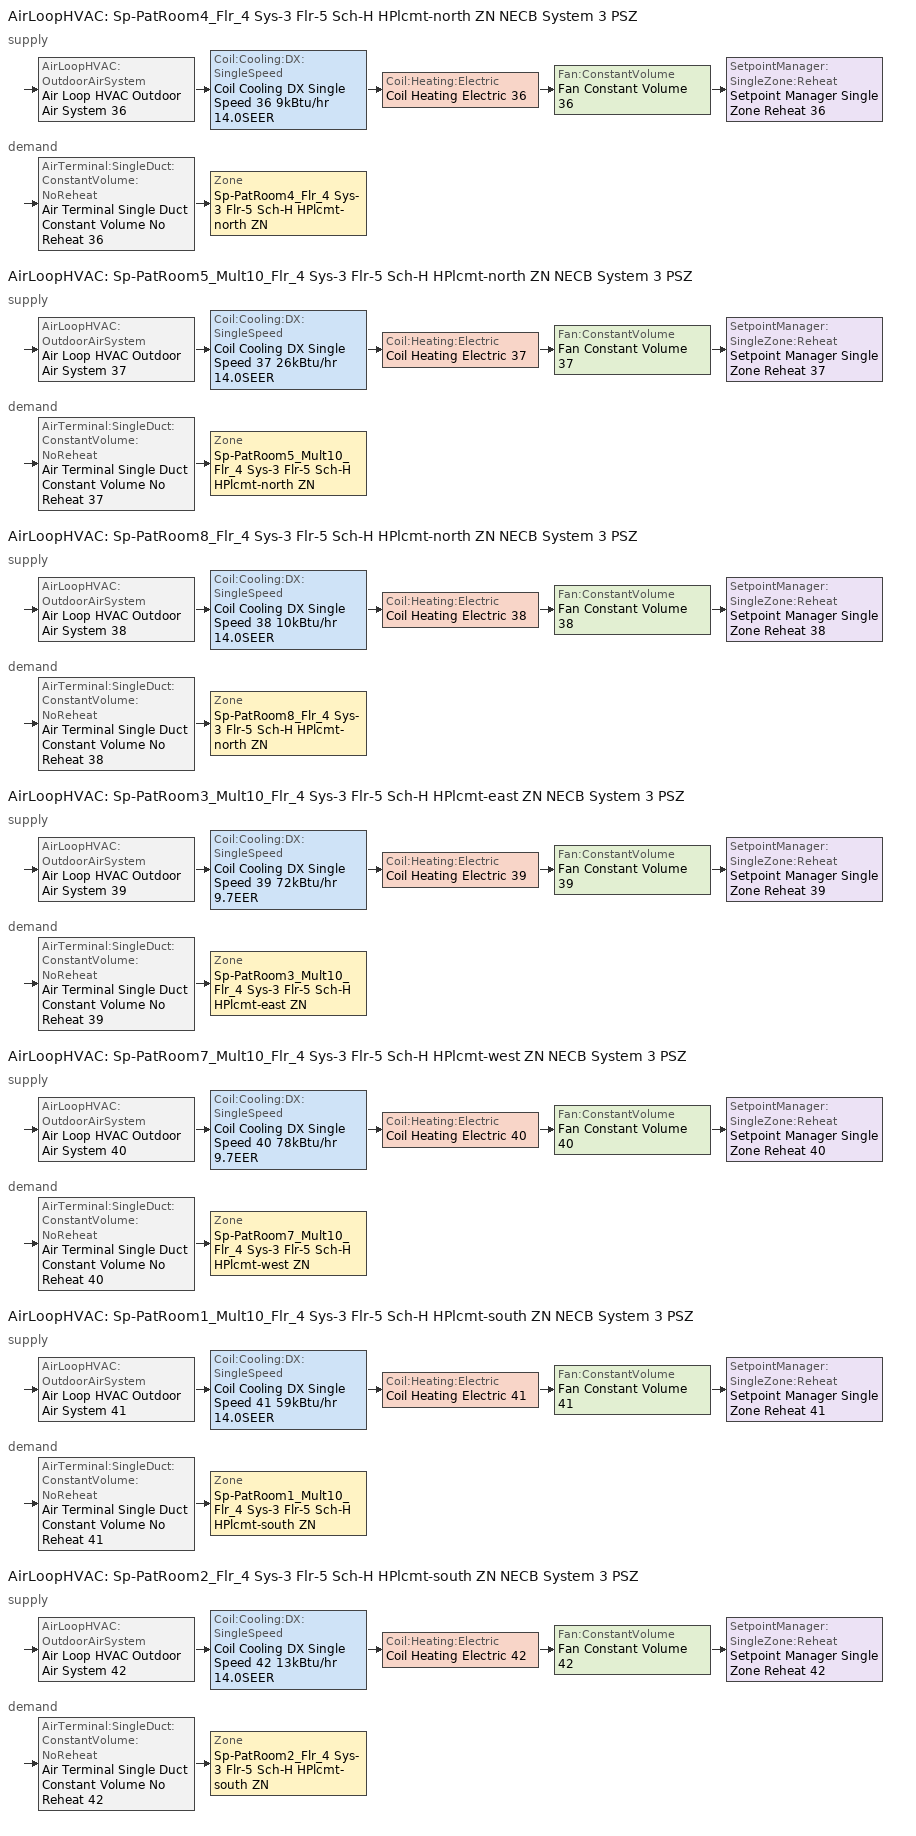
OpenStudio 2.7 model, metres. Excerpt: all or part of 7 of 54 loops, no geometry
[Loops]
AirLoopHVAC 'Sp-PatRoom4_Flr_4 Sys-3 Flr-5 Sch-H HPlcmt-north ZN NECB System 3 PSZ'
 supply: AirLoopHVAC:OutdoorAirSystem 'Air Loop HVAC Outdoor Air System 36' > Coil:Cooling:DX:SingleSpeed 'Coil Cooling DX Single Speed 36 9kBtu/hr 14.0SEER' > Coil:Heating:Electric 'Coil Heating Electric 36' > Fan:ConstantVolume 'Fan Constant Volume 36' > SetpointManager:SingleZone:Reheat 'Setpoint Manager Single Zone Reheat 36'
 demand: AirTerminal:SingleDuct:ConstantVolume:NoReheat 'Air Terminal Single Duct Constant Volume No Reheat 36' > Zone 'Sp-PatRoom4_Flr_4 Sys-3 Flr-5 Sch-H HPlcmt-north ZN'
AirLoopHVAC 'Sp-PatRoom5_Mult10_Flr_4 Sys-3 Flr-5 Sch-H HPlcmt-north ZN NECB System 3 PSZ'
 supply: AirLoopHVAC:OutdoorAirSystem 'Air Loop HVAC Outdoor Air System 37' > Coil:Cooling:DX:SingleSpeed 'Coil Cooling DX Single Speed 37 26kBtu/hr 14.0SEER' > Coil:Heating:Electric 'Coil Heating Electric 37' > Fan:ConstantVolume 'Fan Constant Volume 37' > SetpointManager:SingleZone:Reheat 'Setpoint Manager Single Zone Reheat 37'
 demand: AirTerminal:SingleDuct:ConstantVolume:NoReheat 'Air Terminal Single Duct Constant Volume No Reheat 37' > Zone 'Sp-PatRoom5_Mult10_Flr_4 Sys-3 Flr-5 Sch-H HPlcmt-north ZN'
AirLoopHVAC 'Sp-PatRoom8_Flr_4 Sys-3 Flr-5 Sch-H HPlcmt-north ZN NECB System 3 PSZ'
 supply: AirLoopHVAC:OutdoorAirSystem 'Air Loop HVAC Outdoor Air System 38' > Coil:Cooling:DX:SingleSpeed 'Coil Cooling DX Single Speed 38 10kBtu/hr 14.0SEER' > Coil:Heating:Electric 'Coil Heating Electric 38' > Fan:ConstantVolume 'Fan Constant Volume 38' > SetpointManager:SingleZone:Reheat 'Setpoint Manager Single Zone Reheat 38'
 demand: AirTerminal:SingleDuct:ConstantVolume:NoReheat 'Air Terminal Single Duct Constant Volume No Reheat 38' > Zone 'Sp-PatRoom8_Flr_4 Sys-3 Flr-5 Sch-H HPlcmt-north ZN'
AirLoopHVAC 'Sp-PatRoom3_Mult10_Flr_4 Sys-3 Flr-5 Sch-H HPlcmt-east ZN NECB System 3 PSZ'
 supply: AirLoopHVAC:OutdoorAirSystem 'Air Loop HVAC Outdoor Air System 39' > Coil:Cooling:DX:SingleSpeed 'Coil Cooling DX Single Speed 39 72kBtu/hr 9.7EER' > Coil:Heating:Electric 'Coil Heating Electric 39' > Fan:ConstantVolume 'Fan Constant Volume 39' > SetpointManager:SingleZone:Reheat 'Setpoint Manager Single Zone Reheat 39'
 demand: AirTerminal:SingleDuct:ConstantVolume:NoReheat 'Air Terminal Single Duct Constant Volume No Reheat 39' > Zone 'Sp-PatRoom3_Mult10_Flr_4 Sys-3 Flr-5 Sch-H HPlcmt-east ZN'
AirLoopHVAC 'Sp-PatRoom7_Mult10_Flr_4 Sys-3 Flr-5 Sch-H HPlcmt-west ZN NECB System 3 PSZ'
 supply: AirLoopHVAC:OutdoorAirSystem 'Air Loop HVAC Outdoor Air System 40' > Coil:Cooling:DX:SingleSpeed 'Coil Cooling DX Single Speed 40 78kBtu/hr 9.7EER' > Coil:Heating:Electric 'Coil Heating Electric 40' > Fan:ConstantVolume 'Fan Constant Volume 40' > SetpointManager:SingleZone:Reheat 'Setpoint Manager Single Zone Reheat 40'
 demand: AirTerminal:SingleDuct:ConstantVolume:NoReheat 'Air Terminal Single Duct Constant Volume No Reheat 40' > Zone 'Sp-PatRoom7_Mult10_Flr_4 Sys-3 Flr-5 Sch-H HPlcmt-west ZN'
AirLoopHVAC 'Sp-PatRoom1_Mult10_Flr_4 Sys-3 Flr-5 Sch-H HPlcmt-south ZN NECB System 3 PSZ'
 supply: AirLoopHVAC:OutdoorAirSystem 'Air Loop HVAC Outdoor Air System 41' > Coil:Cooling:DX:SingleSpeed 'Coil Cooling DX Single Speed 41 59kBtu/hr 14.0SEER' > Coil:Heating:Electric 'Coil Heating Electric 41' > Fan:ConstantVolume 'Fan Constant Volume 41' > SetpointManager:SingleZone:Reheat 'Setpoint Manager Single Zone Reheat 41'
 demand: AirTerminal:SingleDuct:ConstantVolume:NoReheat 'Air Terminal Single Duct Constant Volume No Reheat 41' > Zone 'Sp-PatRoom1_Mult10_Flr_4 Sys-3 Flr-5 Sch-H HPlcmt-south ZN'
AirLoopHVAC 'Sp-PatRoom2_Flr_4 Sys-3 Flr-5 Sch-H HPlcmt-south ZN NECB System 3 PSZ'
 supply: AirLoopHVAC:OutdoorAirSystem 'Air Loop HVAC Outdoor Air System 42' > Coil:Cooling:DX:SingleSpeed 'Coil Cooling DX Single Speed 42 13kBtu/hr 14.0SEER' > Coil:Heating:Electric 'Coil Heating Electric 42' > Fan:ConstantVolume 'Fan Constant Volume 42' > SetpointManager:SingleZone:Reheat 'Setpoint Manager Single Zone Reheat 42'
 demand: AirTerminal:SingleDuct:ConstantVolume:NoReheat 'Air Terminal Single Duct Constant Volume No Reheat 42' > Zone 'Sp-PatRoom2_Flr_4 Sys-3 Flr-5 Sch-H HPlcmt-south ZN'
[Sizing:Zone] Zone Cooling Design Supply Air Temperature Input Method=SupplyAirTemperature; Zone Cooling Design Supply Air Temperature {C}=13; Zone Cooling Design Supply Air Temperature Difference {deltaC}=11.11; Zone Heating Design Supply Air Temperature Input Method=SupplyAirTemperature; Zone Heating Design Supply Air Temperature {C}=43; Zone Heating Design Supply Air Temperature Difference {deltaC}=11.11; Zone Cooling Design Supply Air Humidity Ratio {kg-H2O/kg-air}=0.0085; Zone Heating Design Supply Air Humidity Ratio {kg-H2O/kg-air}=0.008; Zone Heating Sizing Factor=1.3; Zone Cooling Sizing Factor=1.1; Cooling Design Air Flow Method=DesignDay; Heating Design Air Flow Method=DesignDay; Account for Dedicated Outdoor Air System=No; Dedicated Outdoor Air System Control Strategy=NeutralSupplyAir; Dedicated Outdoor Air Low Setpoint Temperature for Design {C}=autosize; Dedicated Outdoor Air High Setpoint Temperature for Design {C}=autosize
Sp-PatRoom4_Flr_4 Sys-3 Flr-5 Sch-H HPlcmt-north ZN; Sp-PatRoom5_Mult10_Flr_4 Sys-3 Flr-5 Sch-H HPlcmt-north ZN; Sp-PatRoom8_Flr_4 Sys-3 Flr-5 Sch-H HPlcmt-north ZN; Sp-PatRoom3_Mult10_Flr_4 Sys-3 Flr-5 Sch-H HPlcmt-east ZN; Sp-PatRoom7_Mult10_Flr_4 Sys-3 Flr-5 Sch-H HPlcmt-west ZN; Sp-PatRoom1_Mult10_Flr_4 Sys-3 Flr-5 Sch-H HPlcmt-south ZN; Sp-PatRoom2_Flr_4 Sys-3 Flr-5 Sch-H HPlcmt-south ZN
[Zone equipment]
Sp-PatRoom4_Flr_4 Sys-3 Flr-5 Sch-H HPlcmt-north ZN: Air Terminal Single Duct Constant Volume No Reheat 36, Zone HVAC Baseboard Convective Electric 36
Sp-PatRoom5_Mult10_Flr_4 Sys-3 Flr-5 Sch-H HPlcmt-north ZN: Air Terminal Single Duct Constant Volume No Reheat 37, Zone HVAC Baseboard Convective Electric 37
Sp-PatRoom8_Flr_4 Sys-3 Flr-5 Sch-H HPlcmt-north ZN: Air Terminal Single Duct Constant Volume No Reheat 38, Zone HVAC Baseboard Convective Electric 38
Sp-PatRoom3_Mult10_Flr_4 Sys-3 Flr-5 Sch-H HPlcmt-east ZN: Air Terminal Single Duct Constant Volume No Reheat 39, Zone HVAC Baseboard Convective Electric 39
Sp-PatRoom7_Mult10_Flr_4 Sys-3 Flr-5 Sch-H HPlcmt-west ZN: Air Terminal Single Duct Constant Volume No Reheat 40, Zone HVAC Baseboard Convective Electric 40
Sp-PatRoom1_Mult10_Flr_4 Sys-3 Flr-5 Sch-H HPlcmt-south ZN: Air Terminal Single Duct Constant Volume No Reheat 41, Zone HVAC Baseboard Convective Electric 41
Sp-PatRoom2_Flr_4 Sys-3 Flr-5 Sch-H HPlcmt-south ZN: Air Terminal Single Duct Constant Volume No Reheat 42, Zone HVAC Baseboard Convective Electric 42
[AirLoopHVAC] Design Supply Air Flow Rate {m3/s}=AutoSize
Name | Availability Schedule
Sp-PatRoom4_Flr_4 Sys-3 Flr-5 Sch-H HPlcmt-north ZN NECB System 3 PSZ | Sp-PatRoom4_Flr_4 Sys-3 Flr-5 Sch-H HPlcmt-north ZN NECB System 3 PSZ Occ Sch
Sp-PatRoom5_Mult10_Flr_4 Sys-3 Flr-5 Sch-H HPlcmt-north ZN NECB System 3 PSZ | Sp-PatRoom5_Mult10_Flr_4 Sys-3 Flr-5 Sch-H HPlcmt-north ZN NECB System 3 PSZ Occ Sch
Sp-PatRoom8_Flr_4 Sys-3 Flr-5 Sch-H HPlcmt-north ZN NECB System 3 PSZ | Sp-PatRoom8_Flr_4 Sys-3 Flr-5 Sch-H HPlcmt-north ZN NECB System 3 PSZ Occ Sch
Sp-PatRoom3_Mult10_Flr_4 Sys-3 Flr-5 Sch-H HPlcmt-east ZN NECB System 3 PSZ | Sp-PatRoom3_Mult10_Flr_4 Sys-3 Flr-5 Sch-H HPlcmt-east ZN NECB System 3 PSZ Occ Sch
Sp-PatRoom7_Mult10_Flr_4 Sys-3 Flr-5 Sch-H HPlcmt-west ZN NECB System 3 PSZ | Sp-PatRoom7_Mult10_Flr_4 Sys-3 Flr-5 Sch-H HPlcmt-west ZN NECB System 3 PSZ Occ Sch
Sp-PatRoom1_Mult10_Flr_4 Sys-3 Flr-5 Sch-H HPlcmt-south ZN NECB System 3 PSZ | Sp-PatRoom1_Mult10_Flr_4 Sys-3 Flr-5 Sch-H HPlcmt-south ZN NECB System 3 PSZ Occ Sch
Sp-PatRoom2_Flr_4 Sys-3 Flr-5 Sch-H HPlcmt-south ZN NECB System 3 PSZ | Sp-PatRoom2_Flr_4 Sys-3 Flr-5 Sch-H HPlcmt-south ZN NECB System 3 PSZ Occ Sch
[Sizing:System] Type of Load to Size On=Sensible; Design Outdoor Air Flow Rate {m3/s}=Autosize; Central Heating Maximum System Air Flow Ratio=1; Preheat Design Temperature {C}=7; Preheat Design Humidity Ratio {kg-H2O/kg-Air}=0.008; Precool Design Temperature {C}=13; Precool Design Humidity Ratio {kg-H2O/kg-Air}=0.008; Central Cooling Design Supply Air Temperature {C}=13; Central Heating Design Supply Air Temperature {C}=43; Sizing Option=NonCoincident; 100% Outdoor Air in Cooling=No; 100% Outdoor Air in Heating=No; Central Cooling Design Supply Air Humidity Ratio {kg-H2O/kg-Air}=0.0085; Central Heating Design Supply Air Humidity Ratio {kg-H2O/kg-Air}=0.008; Cooling Design Air Flow Method=DesignDay; Cooling Design Air Flow Rate {m3/s}=0; Heating Design Air Flow Method=DesignDay; Heating Design Air Flow Rate {m3/s}=0; System Outdoor Air Method=ZoneSum; Zone Maximum Outdoor Air Fraction=1; Cooling Supply Air Flow Rate Per Floor Area {m3/s-m2}=0.00996765; Cooling Fraction of Autosized Cooling Supply Air Flow Rate=1; Cooling Supply Air Flow Rate Per Unit Cooling Capacity {m3/s-W}=3.94755e-05; Heating Supply Air Flow Rate Per Floor Area {m3/s-m2}=0.00996765; Heating Fraction of Autosized Heating Supply Air Flow Rate=1; Heating Fraction of Autosized Cooling Supply Air Flow Rate=1; Heating Supply Air Flow Rate Per Unit Heating Capacity {m3/s-W}=3.15882e-05; Cooling Design Capacity Method=CoolingDesignCapacity; Cooling Design Capacity {W}=autosize; Cooling Design Capacity Per Floor Area {W/m2}=234.7; Fraction of Autosized Cooling Design Capacity=1; Heating Design Capacity Method=HeatingDesignCapacity; Heating Design Capacity {W}=autosize; Heating Design Capacity Per Floor Area {W/m2}=157; Fraction of Autosized Heating Design Capacity=1; Central Cooling Capacity Control Method=OnOff
Sp-PatRoom4_Flr_4 Sys-3 Flr-5 Sch-H HPlcmt-north ZN NECB System 3 PSZ; Sp-PatRoom5_Mult10_Flr_4 Sys-3 Flr-5 Sch-H HPlcmt-north ZN NECB System 3 PSZ; Sp-PatRoom8_Flr_4 Sys-3 Flr-5 Sch-H HPlcmt-north ZN NECB System 3 PSZ; Sp-PatRoom3_Mult10_Flr_4 Sys-3 Flr-5 Sch-H HPlcmt-east ZN NECB System 3 PSZ; Sp-PatRoom7_Mult10_Flr_4 Sys-3 Flr-5 Sch-H HPlcmt-west ZN NECB System 3 PSZ; Sp-PatRoom1_Mult10_Flr_4 Sys-3 Flr-5 Sch-H HPlcmt-south ZN NECB System 3 PSZ; Sp-PatRoom2_Flr_4 Sys-3 Flr-5 Sch-H HPlcmt-south ZN NECB System 3 PSZ
[Fan:ConstantVolume] Availability Schedule=Always On Discrete; Fan Total Efficiency=0.39975; Pressure Rise {Pa}=640; Maximum Flow Rate {m3/s}=AutoSize; Motor Efficiency=0.615
Fan Constant Volume 36; Fan Constant Volume 37; Fan Constant Volume 38; Fan Constant Volume 39; Fan Constant Volume 40; Fan Constant Volume 41; Fan Constant Volume 42
[Coil:Heating:Electric] Availability Schedule=Always On Discrete
Coil Heating Electric 36; Coil Heating Electric 37; Coil Heating Electric 38; Coil Heating Electric 39; Coil Heating Electric 40; Coil Heating Electric 41; Coil Heating Electric 42
[Coil:Cooling:DX:SingleSpeed] Availability Schedule=Always On Discrete; Rated Total Cooling Capacity {W}=autosize; Rated Sensible Heat Ratio=autosize; Rated Air Flow Rate {m3/s}=autosize; Rated Evaporator Fan Power Per Volume Flow Rate {W/(m3/s)}=773.3; Total Cooling Capacity Function of Temperature Curve=DXCOOL-NECB2011-REF-CAPFT; Total Cooling Capacity Function of Flow Fraction Curve=DXCOOL-NECB2011-REF-CAPFFLOW; Energy Input Ratio Function of Temperature Curve=DXCOOL-NECB2011-REF-COOLEIRFT; Energy Input Ratio Function of Flow Fraction Curve=DXCOOL-NECB2011-REF-COOLEIRFFLOW; Part Load Fraction Correlation Curve=DXCOOL-NECB2011-REF-COOLPLFFPLR; Condenser Type=AirCooled; Evaporative Condenser Effectiveness=0; Evaporative Condenser Air Flow Rate {m3/s}=Autosize; Evaporative Condenser Pump Rated Power Consumption {W}=Autosize; Crankcase Heater Capacity {W}=0; Maximum Outdoor Dry-Bulb Temperature for Crankcase Heater Operation {C}=0; Basin Heater Capacity {W/K}=0; Basin Heater Setpoint Temperature {C}=10
Name | Rated COP {W/W}
Coil Cooling DX Single Speed 36 9kBtu/hr 14.0SEER; Coil Cooling DX Single Speed 37 26kBtu/hr 14.0SEER; Coil Cooling DX Single Speed 38 10kBtu/hr 14.0SEER; Coil Cooling DX Single Speed 41 59kBtu/hr 14.0SEER; Coil Cooling DX Single Speed 42 13kBtu/hr 14.0SEER | 4.11713
Coil Cooling DX Single Speed 39 72kBtu/hr 9.7EER; Coil Cooling DX Single Speed 40 78kBtu/hr 9.7EER | 3.36599
[Controller:OutdoorAir] Minimum Outdoor Air Flow Rate {m3/s}=0; Maximum Outdoor Air Flow Rate {m3/s}=Autosize; Economizer Control Action Type=ModulateFlow; Lockout Type=NoLockout; Minimum Limit Type=FixedMinimum; High Humidity Control=No; Heat Recovery Bypass Control Type=BypassWhenWithinEconomizerLimits
Name | Economizer Control Type | Economizer Maximum Limit Dry-Bulb Temperature {C} | Economizer Maximum Limit Enthalpy {J/kg} | Economizer Minimum Limit Dry-Bulb Temperature {C} | Minimum Outdoor Air Schedule | Controller Mechanical Ventilation
Controller Outdoor Air 36 | NoEconomizer | 28 | 64000 | -100 | Sp-PatRoom4_Flr_4 Sys-3 Flr-5 Sch-H HPlcmt-north ZN NECB System 3 PSZ Occ Sch | Controller Mechanical Ventilation 36
Controller Outdoor Air 37 | NoEconomizer | 28 | 64000 | -100 | Sp-PatRoom5_Mult10_Flr_4 Sys-3 Flr-5 Sch-H HPlcmt-north ZN NECB System 3 PSZ Occ Sch | Controller Mechanical Ventilation 37
Controller Outdoor Air 38 | NoEconomizer | 28 | 64000 | -100 | Sp-PatRoom8_Flr_4 Sys-3 Flr-5 Sch-H HPlcmt-north ZN NECB System 3 PSZ Occ Sch | Controller Mechanical Ventilation 38
Controller Outdoor Air 39 | DifferentialEnthalpy |  |  |  | Sp-PatRoom3_Mult10_Flr_4 Sys-3 Flr-5 Sch-H HPlcmt-east ZN NECB System 3 PSZ Occ Sch | Controller Mechanical Ventilation 39
Controller Outdoor Air 40 | DifferentialEnthalpy |  |  |  | Sp-PatRoom7_Mult10_Flr_4 Sys-3 Flr-5 Sch-H HPlcmt-west ZN NECB System 3 PSZ Occ Sch | Controller Mechanical Ventilation 40
Controller Outdoor Air 41 | NoEconomizer | 28 | 64000 | -100 | Sp-PatRoom1_Mult10_Flr_4 Sys-3 Flr-5 Sch-H HPlcmt-south ZN NECB System 3 PSZ Occ Sch | Controller Mechanical Ventilation 41
Controller Outdoor Air 42 | NoEconomizer | 28 | 64000 | -100 | Sp-PatRoom2_Flr_4 Sys-3 Flr-5 Sch-H HPlcmt-south ZN NECB System 3 PSZ Occ Sch | Controller Mechanical Ventilation 42
[Controller:MechanicalVentilation] Availability Schedule=Always On Discrete; System Outdoor Air Method=ZoneSum
Controller Mechanical Ventilation 36; Controller Mechanical Ventilation 37; Controller Mechanical Ventilation 38; Controller Mechanical Ventilation 39; Controller Mechanical Ventilation 40; Controller Mechanical Ventilation 41; Controller Mechanical Ventilation 42
[AirLoopHVAC:OutdoorAirSystem]
Name | Controller
Air Loop HVAC Outdoor Air System 36 | Controller Outdoor Air 36
Air Loop HVAC Outdoor Air System 37 | Controller Outdoor Air 37
Air Loop HVAC Outdoor Air System 38 | Controller Outdoor Air 38
Air Loop HVAC Outdoor Air System 39 | Controller Outdoor Air 39
Air Loop HVAC Outdoor Air System 40 | Controller Outdoor Air 40
Air Loop HVAC Outdoor Air System 41 | Controller Outdoor Air 41
Air Loop HVAC Outdoor Air System 42 | Controller Outdoor Air 42
[SetpointManager:SingleZone:Reheat] Minimum Supply Air Temperature {C}=13; Maximum Supply Air Temperature {C}=43
Name | Control Zone
Setpoint Manager Single Zone Reheat 36 | Sp-PatRoom4_Flr_4 Sys-3 Flr-5 Sch-H HPlcmt-north ZN
Setpoint Manager Single Zone Reheat 37 | Sp-PatRoom5_Mult10_Flr_4 Sys-3 Flr-5 Sch-H HPlcmt-north ZN
Setpoint Manager Single Zone Reheat 38 | Sp-PatRoom8_Flr_4 Sys-3 Flr-5 Sch-H HPlcmt-north ZN
Setpoint Manager Single Zone Reheat 39 | Sp-PatRoom3_Mult10_Flr_4 Sys-3 Flr-5 Sch-H HPlcmt-east ZN
Setpoint Manager Single Zone Reheat 40 | Sp-PatRoom7_Mult10_Flr_4 Sys-3 Flr-5 Sch-H HPlcmt-west ZN
Setpoint Manager Single Zone Reheat 41 | Sp-PatRoom1_Mult10_Flr_4 Sys-3 Flr-5 Sch-H HPlcmt-south ZN
Setpoint Manager Single Zone Reheat 42 | Sp-PatRoom2_Flr_4 Sys-3 Flr-5 Sch-H HPlcmt-south ZN
[AirTerminal:SingleDuct:ConstantVolume:NoReheat] Availability Schedule=Always On Discrete; Maximum Air Flow Rate {m3/s}=AutoSize
Air Terminal Single Duct Constant Volume No Reheat 36; Air Terminal Single Duct Constant Volume No Reheat 37; Air Terminal Single Duct Constant Volume No Reheat 38; Air Terminal Single Duct Constant Volume No Reheat 39; Air Terminal Single Duct Constant Volume No Reheat 40; Air Terminal Single Duct Constant Volume No Reheat 41; Air Terminal Single Duct Constant Volume No Reheat 42
[ZoneHVAC:Baseboard:Convective:Electric] Availability Schedule=Always On Discrete; Nominal Capacity {W}=autosize; Efficiency=1
Zone HVAC Baseboard Convective Electric 36; Zone HVAC Baseboard Convective Electric 37; Zone HVAC Baseboard Convective Electric 38; Zone HVAC Baseboard Convective Electric 39; Zone HVAC Baseboard Convective Electric 40; Zone HVAC Baseboard Convective Electric 41; Zone HVAC Baseboard Convective Electric 42
[Schedule:Ruleset]
Name | Default Day Schedule | Summer Design Day Schedule | Winter Design Day Schedule
Sp-PatRoom1_Mult10_Flr_4 Sys-3 Flr-5 Sch-H HPlcmt-south ZN NECB System 3 PSZ Occ Sch | Sp-PatRoom1_Mult10_Flr_4 Sys-3 Flr-5 Sch-H HPlcmt-south ZN NECB System 3 PSZ Occ Sch Default | Sp-PatRoom1_Mult10_Flr_4 Sys-3 Flr-5 Sch-H HPlcmt-south ZN NECB System 3 PSZ Occ Sch Summer Design Day | Sp-PatRoom1_Mult10_Flr_4 Sys-3 Flr-5 Sch-H HPlcmt-south ZN NECB System 3 PSZ Occ Sch Winter Design Day
Sp-PatRoom2_Flr_4 Sys-3 Flr-5 Sch-H HPlcmt-south ZN NECB System 3 PSZ Occ Sch | Sp-PatRoom2_Flr_4 Sys-3 Flr-5 Sch-H HPlcmt-south ZN NECB System 3 PSZ Occ Sch Default | Sp-PatRoom2_Flr_4 Sys-3 Flr-5 Sch-H HPlcmt-south ZN NECB System 3 PSZ Occ Sch Summer Design Day | Sp-PatRoom2_Flr_4 Sys-3 Flr-5 Sch-H HPlcmt-south ZN NECB System 3 PSZ Occ Sch Winter Design Day
Sp-PatRoom3_Mult10_Flr_4 Sys-3 Flr-5 Sch-H HPlcmt-east ZN NECB System 3 PSZ Occ Sch | Sp-PatRoom3_Mult10_Flr_4 Sys-3 Flr-5 Sch-H HPlcmt-east ZN NECB System 3 PSZ Occ Sch Default | Sp-PatRoom3_Mult10_Flr_4 Sys-3 Flr-5 Sch-H HPlcmt-east ZN NECB System 3 PSZ Occ Sch Summer Design Day | Sp-PatRoom3_Mult10_Flr_4 Sys-3 Flr-5 Sch-H HPlcmt-east ZN NECB System 3 PSZ Occ Sch Winter Design Day
Sp-PatRoom4_Flr_4 Sys-3 Flr-5 Sch-H HPlcmt-north ZN NECB System 3 PSZ Occ Sch | Sp-PatRoom4_Flr_4 Sys-3 Flr-5 Sch-H HPlcmt-north ZN NECB System 3 PSZ Occ Sch Default | Sp-PatRoom4_Flr_4 Sys-3 Flr-5 Sch-H HPlcmt-north ZN NECB System 3 PSZ Occ Sch Summer Design Day | Sp-PatRoom4_Flr_4 Sys-3 Flr-5 Sch-H HPlcmt-north ZN NECB System 3 PSZ Occ Sch Winter Design Day
Sp-PatRoom5_Mult10_Flr_4 Sys-3 Flr-5 Sch-H HPlcmt-north ZN NECB System 3 PSZ Occ Sch | Sp-PatRoom5_Mult10_Flr_4 Sys-3 Flr-5 Sch-H HPlcmt-north ZN NECB System 3 PSZ Occ Sch Default | Sp-PatRoom5_Mult10_Flr_4 Sys-3 Flr-5 Sch-H HPlcmt-north ZN NECB System 3 PSZ Occ Sch Summer Design Day | Sp-PatRoom5_Mult10_Flr_4 Sys-3 Flr-5 Sch-H HPlcmt-north ZN NECB System 3 PSZ Occ Sch Winter Design Day
Sp-PatRoom7_Mult10_Flr_4 Sys-3 Flr-5 Sch-H HPlcmt-west ZN NECB System 3 PSZ Occ Sch | Sp-PatRoom7_Mult10_Flr_4 Sys-3 Flr-5 Sch-H HPlcmt-west ZN NECB System 3 PSZ Occ Sch Default | Sp-PatRoom7_Mult10_Flr_4 Sys-3 Flr-5 Sch-H HPlcmt-west ZN NECB System 3 PSZ Occ Sch Summer Design Day | Sp-PatRoom7_Mult10_Flr_4 Sys-3 Flr-5 Sch-H HPlcmt-west ZN NECB System 3 PSZ Occ Sch Winter Design Day
Sp-PatRoom8_Flr_4 Sys-3 Flr-5 Sch-H HPlcmt-north ZN NECB System 3 PSZ Occ Sch | Sp-PatRoom8_Flr_4 Sys-3 Flr-5 Sch-H HPlcmt-north ZN NECB System 3 PSZ Occ Sch Default | Sp-PatRoom8_Flr_4 Sys-3 Flr-5 Sch-H HPlcmt-north ZN NECB System 3 PSZ Occ Sch Summer Design Day | Sp-PatRoom8_Flr_4 Sys-3 Flr-5 Sch-H HPlcmt-north ZN NECB System 3 PSZ Occ Sch Winter Design Day
[Schedule:Day]
Sp-PatRoom1_Mult10_Flr_4 Sys-3 Flr-5 Sch-H HPlcmt-south ZN NECB System 3 PSZ Occ Sch Default; Sp-PatRoom1_Mult10_Flr_4 Sys-3 Flr-5 Sch-H HPlcmt-south ZN NECB System 3 PSZ Occ Sch Winter Design Day; Sp-PatRoom1_Mult10_Flr_4 Sys-3 Flr-5 Sch-H HPlcmt-south ZN NECB System 3 PSZ Occ Sch Summer Design Day; Sp-PatRoom1_Mult10_Flr_4 Sys-3 Flr-5 Sch-H HPlcmt-south ZN NECB System 3 PSZ Occ Sch Monday; Sp-PatRoom1_Mult10_Flr_4 Sys-3 Flr-5 Sch-H HPlcmt-south ZN NECB System 3 PSZ Occ Sch Tuesday; Sp-PatRoom1_Mult10_Flr_4 Sys-3 Flr-5 Sch-H HPlcmt-south ZN NECB System 3 PSZ Occ Sch Wednesday; Sp-PatRoom1_Mult10_Flr_4 Sys-3 Flr-5 Sch-H HPlcmt-south ZN NECB System 3 PSZ Occ Sch Thursday; Sp-PatRoom1_Mult10_Flr_4 Sys-3 Flr-5 Sch-H HPlcmt-south ZN NECB System 3 PSZ Occ Sch Friday; Sp-PatRoom1_Mult10_Flr_4 Sys-3 Flr-5 Sch-H HPlcmt-south ZN NECB System 3 PSZ Occ Sch Saturday; Sp-PatRoom1_Mult10_Flr_4 Sys-3 Flr-5 Sch-H HPlcmt-south ZN NECB System 3 PSZ Occ Sch Sunday; Sp-PatRoom2_Flr_4 Sys-3 Flr-5 Sch-H HPlcmt-south ZN NECB System 3 PSZ Occ Sch Default; Sp-PatRoom2_Flr_4 Sys-3 Flr-5 Sch-H HPlcmt-south ZN NECB System 3 PSZ Occ Sch Winter Design Day; Sp-PatRoom2_Flr_4 Sys-3 Flr-5 Sch-H HPlcmt-south ZN NECB System 3 PSZ Occ Sch Summer Design Day; Sp-PatRoom2_Flr_4 Sys-3 Flr-5 Sch-H HPlcmt-south ZN NECB System 3 PSZ Occ Sch Monday; Sp-PatRoom2_Flr_4 Sys-3 Flr-5 Sch-H HPlcmt-south ZN NECB System 3 PSZ Occ Sch Tuesday; Sp-PatRoom2_Flr_4 Sys-3 Flr-5 Sch-H HPlcmt-south ZN NECB System 3 PSZ Occ Sch Wednesday; Sp-PatRoom2_Flr_4 Sys-3 Flr-5 Sch-H HPlcmt-south ZN NECB System 3 PSZ Occ Sch Thursday; Sp-PatRoom2_Flr_4 Sys-3 Flr-5 Sch-H HPlcmt-south ZN NECB System 3 PSZ Occ Sch Friday; Sp-PatRoom2_Flr_4 Sys-3 Flr-5 Sch-H HPlcmt-south ZN NECB System 3 PSZ Occ Sch Saturday; Sp-PatRoom2_Flr_4 Sys-3 Flr-5 Sch-H HPlcmt-south ZN NECB System 3 PSZ Occ Sch Sunday; Sp-PatRoom3_Mult10_Flr_4 Sys-3 Flr-5 Sch-H HPlcmt-east ZN NECB System 3 PSZ Occ Sch Default; Sp-PatRoom3_Mult10_Flr_4 Sys-3 Flr-5 Sch-H HPlcmt-east ZN NECB System 3 PSZ Occ Sch Winter Design Day; Sp-PatRoom3_Mult10_Flr_4 Sys-3 Flr-5 Sch-H HPlcmt-east ZN NECB System 3 PSZ Occ Sch Summer Design Day; Sp-PatRoom3_Mult10_Flr_4 Sys-3 Flr-5 Sch-H HPlcmt-east ZN NECB System 3 PSZ Occ Sch Monday; Sp-PatRoom3_Mult10_Flr_4 Sys-3 Flr-5 Sch-H HPlcmt-east ZN NECB System 3 PSZ Occ Sch Tuesday; Sp-PatRoom3_Mult10_Flr_4 Sys-3 Flr-5 Sch-H HPlcmt-east ZN NECB System 3 PSZ Occ Sch Wednesday; Sp-PatRoom3_Mult10_Flr_4 Sys-3 Flr-5 Sch-H HPlcmt-east ZN NECB System 3 PSZ Occ Sch Thursday; Sp-PatRoom3_Mult10_Flr_4 Sys-3 Flr-5 Sch-H HPlcmt-east ZN NECB System 3 PSZ Occ Sch Friday; Sp-PatRoom3_Mult10_Flr_4 Sys-3 Flr-5 Sch-H HPlcmt-east ZN NECB System 3 PSZ Occ Sch Saturday; Sp-PatRoom3_Mult10_Flr_4 Sys-3 Flr-5 Sch-H HPlcmt-east ZN NECB System 3 PSZ Occ Sch Sunday; Sp-PatRoom4_Flr_4 Sys-3 Flr-5 Sch-H HPlcmt-north ZN NECB System 3 PSZ Occ Sch Default; Sp-PatRoom4_Flr_4 Sys-3 Flr-5 Sch-H HPlcmt-north ZN NECB System 3 PSZ Occ Sch Winter Design Day; Sp-PatRoom4_Flr_4 Sys-3 Flr-5 Sch-H HPlcmt-north ZN NECB System 3 PSZ Occ Sch Summer Design Day; Sp-PatRoom4_Flr_4 Sys-3 Flr-5 Sch-H HPlcmt-north ZN NECB System 3 PSZ Occ Sch Monday; Sp-PatRoom4_Flr_4 Sys-3 Flr-5 Sch-H HPlcmt-north ZN NECB System 3 PSZ Occ Sch Tuesday; Sp-PatRoom4_Flr_4 Sys-3 Flr-5 Sch-H HPlcmt-north ZN NECB System 3 PSZ Occ Sch Wednesday; Sp-PatRoom4_Flr_4 Sys-3 Flr-5 Sch-H HPlcmt-north ZN NECB System 3 PSZ Occ Sch Thursday; Sp-PatRoom4_Flr_4 Sys-3 Flr-5 Sch-H HPlcmt-north ZN NECB System 3 PSZ Occ Sch Friday; Sp-PatRoom4_Flr_4 Sys-3 Flr-5 Sch-H HPlcmt-north ZN NECB System 3 PSZ Occ Sch Saturday; Sp-PatRoom4_Flr_4 Sys-3 Flr-5 Sch-H HPlcmt-north ZN NECB System 3 PSZ Occ Sch Sunday; Sp-PatRoom5_Mult10_Flr_4 Sys-3 Flr-5 Sch-H HPlcmt-north ZN NECB System 3 PSZ Occ Sch Default; Sp-PatRoom5_Mult10_Flr_4 Sys-3 Flr-5 Sch-H HPlcmt-north ZN NECB System 3 PSZ Occ Sch Winter Design Day; Sp-PatRoom5_Mult10_Flr_4 Sys-3 Flr-5 Sch-H HPlcmt-north ZN NECB System 3 PSZ Occ Sch Summer Design Day; Sp-PatRoom5_Mult10_Flr_4 Sys-3 Flr-5 Sch-H HPlcmt-north ZN NECB System 3 PSZ Occ Sch Monday; Sp-PatRoom5_Mult10_Flr_4 Sys-3 Flr-5 Sch-H HPlcmt-north ZN NECB System 3 PSZ Occ Sch Tuesday; Sp-PatRoom5_Mult10_Flr_4 Sys-3 Flr-5 Sch-H HPlcmt-north ZN NECB System 3 PSZ Occ Sch Wednesday; Sp-PatRoom5_Mult10_Flr_4 Sys-3 Flr-5 Sch-H HPlcmt-north ZN NECB System 3 PSZ Occ Sch Thursday; Sp-PatRoom5_Mult10_Flr_4 Sys-3 Flr-5 Sch-H HPlcmt-north ZN NECB System 3 PSZ Occ Sch Friday; Sp-PatRoom5_Mult10_Flr_4 Sys-3 Flr-5 Sch-H HPlcmt-north ZN NECB System 3 PSZ Occ Sch Saturday; Sp-PatRoom5_Mult10_Flr_4 Sys-3 Flr-5 Sch-H HPlcmt-north ZN NECB System 3 PSZ Occ Sch Sunday; Sp-PatRoom7_Mult10_Flr_4 Sys-3 Flr-5 Sch-H HPlcmt-west ZN NECB System 3 PSZ Occ Sch Default; Sp-PatRoom7_Mult10_Flr_4 Sys-3 Flr-5 Sch-H HPlcmt-west ZN NECB System 3 PSZ Occ Sch Winter Design Day; Sp-PatRoom7_Mult10_Flr_4 Sys-3 Flr-5 Sch-H HPlcmt-west ZN NECB System 3 PSZ Occ Sch Summer Design Day; Sp-PatRoom7_Mult10_Flr_4 Sys-3 Flr-5 Sch-H HPlcmt-west ZN NECB System 3 PSZ Occ Sch Monday; Sp-PatRoom7_Mult10_Flr_4 Sys-3 Flr-5 Sch-H HPlcmt-west ZN NECB System 3 PSZ Occ Sch Tuesday; Sp-PatRoom7_Mult10_Flr_4 Sys-3 Flr-5 Sch-H HPlcmt-west ZN NECB System 3 PSZ Occ Sch Wednesday; Sp-PatRoom7_Mult10_Flr_4 Sys-3 Flr-5 Sch-H HPlcmt-west ZN NECB System 3 PSZ Occ Sch Thursday; Sp-PatRoom7_Mult10_Flr_4 Sys-3 Flr-5 Sch-H HPlcmt-west ZN NECB System 3 PSZ Occ Sch Friday; Sp-PatRoom7_Mult10_Flr_4 Sys-3 Flr-5 Sch-H HPlcmt-west ZN NECB System 3 PSZ Occ Sch Saturday; Sp-PatRoom7_Mult10_Flr_4 Sys-3 Flr-5 Sch-H HPlcmt-west ZN NECB System 3 PSZ Occ Sch Sunday; Sp-PatRoom8_Flr_4 Sys-3 Flr-5 Sch-H HPlcmt-north ZN NECB System 3 PSZ Occ Sch Default; Sp-PatRoom8_Flr_4 Sys-3 Flr-5 Sch-H HPlcmt-north ZN NECB System 3 PSZ Occ Sch Winter Design Day; Sp-PatRoom8_Flr_4 Sys-3 Flr-5 Sch-H HPlcmt-north ZN NECB System 3 PSZ Occ Sch Summer Design Day; Sp-PatRoom8_Flr_4 Sys-3 Flr-5 Sch-H HPlcmt-north ZN NECB System 3 PSZ Occ Sch Monday; Sp-PatRoom8_Flr_4 Sys-3 Flr-5 Sch-H HPlcmt-north ZN NECB System 3 PSZ Occ Sch Tuesday; Sp-PatRoom8_Flr_4 Sys-3 Flr-5 Sch-H HPlcmt-north ZN NECB System 3 PSZ Occ Sch Wednesday; Sp-PatRoom8_Flr_4 Sys-3 Flr-5 Sch-H HPlcmt-north ZN NECB System 3 PSZ Occ Sch Thursday; Sp-PatRoom8_Flr_4 Sys-3 Flr-5 Sch-H HPlcmt-north ZN NECB System 3 PSZ Occ Sch Friday; Sp-PatRoom8_Flr_4 Sys-3 Flr-5 Sch-H HPlcmt-north ZN NECB System 3 PSZ Occ Sch Saturday; Sp-PatRoom8_Flr_4 Sys-3 Flr-5 Sch-H HPlcmt-north ZN NECB System 3 PSZ Occ Sch Sunday: 24, 0, 1
[Schedule:Rule] Date Specification Type=DateRange; Start Month=1; Start Day=1; End Month=12
Name | Schedule Ruleset | Rule Order | Day Schedule | Apply Monday | End Day | Apply Tuesday | Apply Wednesday | Apply Thursday | Apply Friday | Apply Saturday | Apply Sunday
Sp-PatRoom1_Mult10_Flr_4 Sys-3 Flr-5 Sch-H HPlcmt-south ZN NECB System 3 PSZ Occ Sch Monday Rule | Sp-PatRoom1_Mult10_Flr_4 Sys-3 Flr-5 Sch-H HPlcmt-south ZN NECB System 3 PSZ Occ Sch | 6 | Sp-PatRoom1_Mult10_Flr_4 Sys-3 Flr-5 Sch-H HPlcmt-south ZN NECB System 3 PSZ Occ Sch Monday | Yes | 25
Sp-PatRoom1_Mult10_Flr_4 Sys-3 Flr-5 Sch-H HPlcmt-south ZN NECB System 3 PSZ Occ Sch Tuesday Rule | Sp-PatRoom1_Mult10_Flr_4 Sys-3 Flr-5 Sch-H HPlcmt-south ZN NECB System 3 PSZ Occ Sch | 5 | Sp-PatRoom1_Mult10_Flr_4 Sys-3 Flr-5 Sch-H HPlcmt-south ZN NECB System 3 PSZ Occ Sch Tuesday |  | 26 | Yes
Sp-PatRoom1_Mult10_Flr_4 Sys-3 Flr-5 Sch-H HPlcmt-south ZN NECB System 3 PSZ Occ Sch Wednesday Rule | Sp-PatRoom1_Mult10_Flr_4 Sys-3 Flr-5 Sch-H HPlcmt-south ZN NECB System 3 PSZ Occ Sch | 4 | Sp-PatRoom1_Mult10_Flr_4 Sys-3 Flr-5 Sch-H HPlcmt-south ZN NECB System 3 PSZ Occ Sch Wednesday |  | 27 |  | Yes
Sp-PatRoom1_Mult10_Flr_4 Sys-3 Flr-5 Sch-H HPlcmt-south ZN NECB System 3 PSZ Occ Sch Thursday Rule | Sp-PatRoom1_Mult10_Flr_4 Sys-3 Flr-5 Sch-H HPlcmt-south ZN NECB System 3 PSZ Occ Sch | 3 | Sp-PatRoom1_Mult10_Flr_4 Sys-3 Flr-5 Sch-H HPlcmt-south ZN NECB System 3 PSZ Occ Sch Thursday |  | 28 |  |  | Yes
Sp-PatRoom1_Mult10_Flr_4 Sys-3 Flr-5 Sch-H HPlcmt-south ZN NECB System 3 PSZ Occ Sch Friday Rule | Sp-PatRoom1_Mult10_Flr_4 Sys-3 Flr-5 Sch-H HPlcmt-south ZN NECB System 3 PSZ Occ Sch | 2 | Sp-PatRoom1_Mult10_Flr_4 Sys-3 Flr-5 Sch-H HPlcmt-south ZN NECB System 3 PSZ Occ Sch Friday |  | 29 |  |  |  | Yes
Sp-PatRoom1_Mult10_Flr_4 Sys-3 Flr-5 Sch-H HPlcmt-south ZN NECB System 3 PSZ Occ Sch Saturday Rule | Sp-PatRoom1_Mult10_Flr_4 Sys-3 Flr-5 Sch-H HPlcmt-south ZN NECB System 3 PSZ Occ Sch | 1 | Sp-PatRoom1_Mult10_Flr_4 Sys-3 Flr-5 Sch-H HPlcmt-south ZN NECB System 3 PSZ Occ Sch Saturday |  | 30 |  |  |  |  | Yes
Sp-PatRoom1_Mult10_Flr_4 Sys-3 Flr-5 Sch-H HPlcmt-south ZN NECB System 3 PSZ Occ Sch Sunday Rule | Sp-PatRoom1_Mult10_Flr_4 Sys-3 Flr-5 Sch-H HPlcmt-south ZN NECB System 3 PSZ Occ Sch | 0 | Sp-PatRoom1_Mult10_Flr_4 Sys-3 Flr-5 Sch-H HPlcmt-south ZN NECB System 3 PSZ Occ Sch Sunday |  | 31 |  |  |  |  |  | Yes
Sp-PatRoom2_Flr_4 Sys-3 Flr-5 Sch-H HPlcmt-south ZN NECB System 3 PSZ Occ Sch Monday Rule | Sp-PatRoom2_Flr_4 Sys-3 Flr-5 Sch-H HPlcmt-south ZN NECB System 3 PSZ Occ Sch | 6 | Sp-PatRoom2_Flr_4 Sys-3 Flr-5 Sch-H HPlcmt-south ZN NECB System 3 PSZ Occ Sch Monday | Yes | 25
Sp-PatRoom2_Flr_4 Sys-3 Flr-5 Sch-H HPlcmt-south ZN NECB System 3 PSZ Occ Sch Tuesday Rule | Sp-PatRoom2_Flr_4 Sys-3 Flr-5 Sch-H HPlcmt-south ZN NECB System 3 PSZ Occ Sch | 5 | Sp-PatRoom2_Flr_4 Sys-3 Flr-5 Sch-H HPlcmt-south ZN NECB System 3 PSZ Occ Sch Tuesday |  | 26 | Yes
Sp-PatRoom2_Flr_4 Sys-3 Flr-5 Sch-H HPlcmt-south ZN NECB System 3 PSZ Occ Sch Wednesday Rule | Sp-PatRoom2_Flr_4 Sys-3 Flr-5 Sch-H HPlcmt-south ZN NECB System 3 PSZ Occ Sch | 4 | Sp-PatRoom2_Flr_4 Sys-3 Flr-5 Sch-H HPlcmt-south ZN NECB System 3 PSZ Occ Sch Wednesday |  | 27 |  | Yes
Sp-PatRoom2_Flr_4 Sys-3 Flr-5 Sch-H HPlcmt-south ZN NECB System 3 PSZ Occ Sch Thursday Rule | Sp-PatRoom2_Flr_4 Sys-3 Flr-5 Sch-H HPlcmt-south ZN NECB System 3 PSZ Occ Sch | 3 | Sp-PatRoom2_Flr_4 Sys-3 Flr-5 Sch-H HPlcmt-south ZN NECB System 3 PSZ Occ Sch Thursday |  | 28 |  |  | Yes
Sp-PatRoom2_Flr_4 Sys-3 Flr-5 Sch-H HPlcmt-south ZN NECB System 3 PSZ Occ Sch Friday Rule | Sp-PatRoom2_Flr_4 Sys-3 Flr-5 Sch-H HPlcmt-south ZN NECB System 3 PSZ Occ Sch | 2 | Sp-PatRoom2_Flr_4 Sys-3 Flr-5 Sch-H HPlcmt-south ZN NECB System 3 PSZ Occ Sch Friday |  | 29 |  |  |  | Yes
Sp-PatRoom2_Flr_4 Sys-3 Flr-5 Sch-H HPlcmt-south ZN NECB System 3 PSZ Occ Sch Saturday Rule | Sp-PatRoom2_Flr_4 Sys-3 Flr-5 Sch-H HPlcmt-south ZN NECB System 3 PSZ Occ Sch | 1 | Sp-PatRoom2_Flr_4 Sys-3 Flr-5 Sch-H HPlcmt-south ZN NECB System 3 PSZ Occ Sch Saturday |  | 30 |  |  |  |  | Yes
Sp-PatRoom2_Flr_4 Sys-3 Flr-5 Sch-H HPlcmt-south ZN NECB System 3 PSZ Occ Sch Sunday Rule | Sp-PatRoom2_Flr_4 Sys-3 Flr-5 Sch-H HPlcmt-south ZN NECB System 3 PSZ Occ Sch | 0 | Sp-PatRoom2_Flr_4 Sys-3 Flr-5 Sch-H HPlcmt-south ZN NECB System 3 PSZ Occ Sch Sunday |  | 31 |  |  |  |  |  | Yes
Sp-PatRoom3_Mult10_Flr_4 Sys-3 Flr-5 Sch-H HPlcmt-east ZN NECB System 3 PSZ Occ Sch Monday Rule | Sp-PatRoom3_Mult10_Flr_4 Sys-3 Flr-5 Sch-H HPlcmt-east ZN NECB System 3 PSZ Occ Sch | 6 | Sp-PatRoom3_Mult10_Flr_4 Sys-3 Flr-5 Sch-H HPlcmt-east ZN NECB System 3 PSZ Occ Sch Monday | Yes | 25
Sp-PatRoom3_Mult10_Flr_4 Sys-3 Flr-5 Sch-H HPlcmt-east ZN NECB System 3 PSZ Occ Sch Tuesday Rule | Sp-PatRoom3_Mult10_Flr_4 Sys-3 Flr-5 Sch-H HPlcmt-east ZN NECB System 3 PSZ Occ Sch | 5 | Sp-PatRoom3_Mult10_Flr_4 Sys-3 Flr-5 Sch-H HPlcmt-east ZN NECB System 3 PSZ Occ Sch Tuesday |  | 26 | Yes
Sp-PatRoom3_Mult10_Flr_4 Sys-3 Flr-5 Sch-H HPlcmt-east ZN NECB System 3 PSZ Occ Sch Wednesday Rule | Sp-PatRoom3_Mult10_Flr_4 Sys-3 Flr-5 Sch-H HPlcmt-east ZN NECB System 3 PSZ Occ Sch | 4 | Sp-PatRoom3_Mult10_Flr_4 Sys-3 Flr-5 Sch-H HPlcmt-east ZN NECB System 3 PSZ Occ Sch Wednesday |  | 27 |  | Yes
Sp-PatRoom3_Mult10_Flr_4 Sys-3 Flr-5 Sch-H HPlcmt-east ZN NECB System 3 PSZ Occ Sch Thursday Rule | Sp-PatRoom3_Mult10_Flr_4 Sys-3 Flr-5 Sch-H HPlcmt-east ZN NECB System 3 PSZ Occ Sch | 3 | Sp-PatRoom3_Mult10_Flr_4 Sys-3 Flr-5 Sch-H HPlcmt-east ZN NECB System 3 PSZ Occ Sch Thursday |  | 28 |  |  | Yes
Sp-PatRoom3_Mult10_Flr_4 Sys-3 Flr-5 Sch-H HPlcmt-east ZN NECB System 3 PSZ Occ Sch Friday Rule | Sp-PatRoom3_Mult10_Flr_4 Sys-3 Flr-5 Sch-H HPlcmt-east ZN NECB System 3 PSZ Occ Sch | 2 | Sp-PatRoom3_Mult10_Flr_4 Sys-3 Flr-5 Sch-H HPlcmt-east ZN NECB System 3 PSZ Occ Sch Friday |  | 29 |  |  |  | Yes
Sp-PatRoom3_Mult10_Flr_4 Sys-3 Flr-5 Sch-H HPlcmt-east ZN NECB System 3 PSZ Occ Sch Saturday Rule | Sp-PatRoom3_Mult10_Flr_4 Sys-3 Flr-5 Sch-H HPlcmt-east ZN NECB System 3 PSZ Occ Sch | 1 | Sp-PatRoom3_Mult10_Flr_4 Sys-3 Flr-5 Sch-H HPlcmt-east ZN NECB System 3 PSZ Occ Sch Saturday |  | 30 |  |  |  |  | Yes
Sp-PatRoom3_Mult10_Flr_4 Sys-3 Flr-5 Sch-H HPlcmt-east ZN NECB System 3 PSZ Occ Sch Sunday Rule | Sp-PatRoom3_Mult10_Flr_4 Sys-3 Flr-5 Sch-H HPlcmt-east ZN NECB System 3 PSZ Occ Sch | 0 | Sp-PatRoom3_Mult10_Flr_4 Sys-3 Flr-5 Sch-H HPlcmt-east ZN NECB System 3 PSZ Occ Sch Sunday |  | 31 |  |  |  |  |  | Yes
Sp-PatRoom4_Flr_4 Sys-3 Flr-5 Sch-H HPlcmt-north ZN NECB System 3 PSZ Occ Sch Monday Rule | Sp-PatRoom4_Flr_4 Sys-3 Flr-5 Sch-H HPlcmt-north ZN NECB System 3 PSZ Occ Sch | 6 | Sp-PatRoom4_Flr_4 Sys-3 Flr-5 Sch-H HPlcmt-north ZN NECB System 3 PSZ Occ Sch Monday | Yes | 25
Sp-PatRoom4_Flr_4 Sys-3 Flr-5 Sch-H HPlcmt-north ZN NECB System 3 PSZ Occ Sch Tuesday Rule | Sp-PatRoom4_Flr_4 Sys-3 Flr-5 Sch-H HPlcmt-north ZN NECB System 3 PSZ Occ Sch | 5 | Sp-PatRoom4_Flr_4 Sys-3 Flr-5 Sch-H HPlcmt-north ZN NECB System 3 PSZ Occ Sch Tuesday |  | 26 | Yes
Sp-PatRoom4_Flr_4 Sys-3 Flr-5 Sch-H HPlcmt-north ZN NECB System 3 PSZ Occ Sch Wednesday Rule | Sp-PatRoom4_Flr_4 Sys-3 Flr-5 Sch-H HPlcmt-north ZN NECB System 3 PSZ Occ Sch | 4 | Sp-PatRoom4_Flr_4 Sys-3 Flr-5 Sch-H HPlcmt-north ZN NECB System 3 PSZ Occ Sch Wednesday |  | 27 |  | Yes
Sp-PatRoom4_Flr_4 Sys-3 Flr-5 Sch-H HPlcmt-north ZN NECB System 3 PSZ Occ Sch Thursday Rule | Sp-PatRoom4_Flr_4 Sys-3 Flr-5 Sch-H HPlcmt-north ZN NECB System 3 PSZ Occ Sch | 3 | Sp-PatRoom4_Flr_4 Sys-3 Flr-5 Sch-H HPlcmt-north ZN NECB System 3 PSZ Occ Sch Thursday |  | 28 |  |  | Yes
Sp-PatRoom4_Flr_4 Sys-3 Flr-5 Sch-H HPlcmt-north ZN NECB System 3 PSZ Occ Sch Friday Rule | Sp-PatRoom4_Flr_4 Sys-3 Flr-5 Sch-H HPlcmt-north ZN NECB System 3 PSZ Occ Sch | 2 | Sp-PatRoom4_Flr_4 Sys-3 Flr-5 Sch-H HPlcmt-north ZN NECB System 3 PSZ Occ Sch Friday |  | 29 |  |  |  | Yes
Sp-PatRoom4_Flr_4 Sys-3 Flr-5 Sch-H HPlcmt-north ZN NECB System 3 PSZ Occ Sch Saturday Rule | Sp-PatRoom4_Flr_4 Sys-3 Flr-5 Sch-H HPlcmt-north ZN NECB System 3 PSZ Occ Sch | 1 | Sp-PatRoom4_Flr_4 Sys-3 Flr-5 Sch-H HPlcmt-north ZN NECB System 3 PSZ Occ Sch Saturday |  | 30 |  |  |  |  | Yes
Sp-PatRoom4_Flr_4 Sys-3 Flr-5 Sch-H HPlcmt-north ZN NECB System 3 PSZ Occ Sch Sunday Rule | Sp-PatRoom4_Flr_4 Sys-3 Flr-5 Sch-H HPlcmt-north ZN NECB System 3 PSZ Occ Sch | 0 | Sp-PatRoom4_Flr_4 Sys-3 Flr-5 Sch-H HPlcmt-north ZN NECB System 3 PSZ Occ Sch Sunday |  | 31 |  |  |  |  |  | Yes
Sp-PatRoom5_Mult10_Flr_4 Sys-3 Flr-5 Sch-H HPlcmt-north ZN NECB System 3 PSZ Occ Sch Monday Rule | Sp-PatRoom5_Mult10_Flr_4 Sys-3 Flr-5 Sch-H HPlcmt-north ZN NECB System 3 PSZ Occ Sch | 6 | Sp-PatRoom5_Mult10_Flr_4 Sys-3 Flr-5 Sch-H HPlcmt-north ZN NECB System 3 PSZ Occ Sch Monday | Yes | 25
Sp-PatRoom5_Mult10_Flr_4 Sys-3 Flr-5 Sch-H HPlcmt-north ZN NECB System 3 PSZ Occ Sch Tuesday Rule | Sp-PatRoom5_Mult10_Flr_4 Sys-3 Flr-5 Sch-H HPlcmt-north ZN NECB System 3 PSZ Occ Sch | 5 | Sp-PatRoom5_Mult10_Flr_4 Sys-3 Flr-5 Sch-H HPlcmt-north ZN NECB System 3 PSZ Occ Sch Tuesday |  | 26 | Yes
Sp-PatRoom5_Mult10_Flr_4 Sys-3 Flr-5 Sch-H HPlcmt-north ZN NECB System 3 PSZ Occ Sch Wednesday Rule | Sp-PatRoom5_Mult10_Flr_4 Sys-3 Flr-5 Sch-H HPlcmt-north ZN NECB System 3 PSZ Occ Sch | 4 | Sp-PatRoom5_Mult10_Flr_4 Sys-3 Flr-5 Sch-H HPlcmt-north ZN NECB System 3 PSZ Occ Sch Wednesday |  | 27 |  | Yes
Sp-PatRoom5_Mult10_Flr_4 Sys-3 Flr-5 Sch-H HPlcmt-north ZN NECB System 3 PSZ Occ Sch Thursday Rule | Sp-PatRoom5_Mult10_Flr_4 Sys-3 Flr-5 Sch-H HPlcmt-north ZN NECB System 3 PSZ Occ Sch | 3 | Sp-PatRoom5_Mult10_Flr_4 Sys-3 Flr-5 Sch-H HPlcmt-north ZN NECB System 3 PSZ Occ Sch Thursday |  | 28 |  |  | Yes
Sp-PatRoom5_Mult10_Flr_4 Sys-3 Flr-5 Sch-H HPlcmt-north ZN NECB System 3 PSZ Occ Sch Friday Rule | Sp-PatRoom5_Mult10_Flr_4 Sys-3 Flr-5 Sch-H HPlcmt-north ZN NECB System 3 PSZ Occ Sch | 2 | Sp-PatRoom5_Mult10_Flr_4 Sys-3 Flr-5 Sch-H HPlcmt-north ZN NECB System 3 PSZ Occ Sch Friday |  | 29 |  |  |  | Yes
Sp-PatRoom5_Mult10_Flr_4 Sys-3 Flr-5 Sch-H HPlcmt-north ZN NECB System 3 PSZ Occ Sch Saturday Rule | Sp-PatRoom5_Mult10_Flr_4 Sys-3 Flr-5 Sch-H HPlcmt-north ZN NECB System 3 PSZ Occ Sch | 1 | Sp-PatRoom5_Mult10_Flr_4 Sys-3 Flr-5 Sch-H HPlcmt-north ZN NECB System 3 PSZ Occ Sch Saturday |  | 30 |  |  |  |  | Yes
Sp-PatRoom5_Mult10_Flr_4 Sys-3 Flr-5 Sch-H HPlcmt-north ZN NECB System 3 PSZ Occ Sch Sunday Rule | Sp-PatRoom5_Mult10_Flr_4 Sys-3 Flr-5 Sch-H HPlcmt-north ZN NECB System 3 PSZ Occ Sch | 0 | Sp-PatRoom5_Mult10_Flr_4 Sys-3 Flr-5 Sch-H HPlcmt-north ZN NECB System 3 PSZ Occ Sch Sunday |  | 31 |  |  |  |  |  | Yes
Sp-PatRoom7_Mult10_Flr_4 Sys-3 Flr-5 Sch-H HPlcmt-west ZN NECB System 3 PSZ Occ Sch Monday Rule | Sp-PatRoom7_Mult10_Flr_4 Sys-3 Flr-5 Sch-H HPlcmt-west ZN NECB System 3 PSZ Occ Sch | 6 | Sp-PatRoom7_Mult10_Flr_4 Sys-3 Flr-5 Sch-H HPlcmt-west ZN NECB System 3 PSZ Occ Sch Monday | Yes | 25
Sp-PatRoom7_Mult10_Flr_4 Sys-3 Flr-5 Sch-H HPlcmt-west ZN NECB System 3 PSZ Occ Sch Tuesday Rule | Sp-PatRoom7_Mult10_Flr_4 Sys-3 Flr-5 Sch-H HPlcmt-west ZN NECB System 3 PSZ Occ Sch | 5 | Sp-PatRoom7_Mult10_Flr_4 Sys-3 Flr-5 Sch-H HPlcmt-west ZN NECB System 3 PSZ Occ Sch Tuesday |  | 26 | Yes
Sp-PatRoom7_Mult10_Flr_4 Sys-3 Flr-5 Sch-H HPlcmt-west ZN NECB System 3 PSZ Occ Sch Wednesday Rule | Sp-PatRoom7_Mult10_Flr_4 Sys-3 Flr-5 Sch-H HPlcmt-west ZN NECB System 3 PSZ Occ Sch | 4 | Sp-PatRoom7_Mult10_Flr_4 Sys-3 Flr-5 Sch-H HPlcmt-west ZN NECB System 3 PSZ Occ Sch Wednesday |  | 27 |  | Yes
Sp-PatRoom7_Mult10_Flr_4 Sys-3 Flr-5 Sch-H HPlcmt-west ZN NECB System 3 PSZ Occ Sch Thursday Rule | Sp-PatRoom7_Mult10_Flr_4 Sys-3 Flr-5 Sch-H HPlcmt-west ZN NECB System 3 PSZ Occ Sch | 3 | Sp-PatRoom7_Mult10_Flr_4 Sys-3 Flr-5 Sch-H HPlcmt-west ZN NECB System 3 PSZ Occ Sch Thursday |  | 28 |  |  | Yes
Sp-PatRoom7_Mult10_Flr_4 Sys-3 Flr-5 Sch-H HPlcmt-west ZN NECB System 3 PSZ Occ Sch Friday Rule | Sp-PatRoom7_Mult10_Flr_4 Sys-3 Flr-5 Sch-H HPlcmt-west ZN NECB System 3 PSZ Occ Sch | 2 | Sp-PatRoom7_Mult10_Flr_4 Sys-3 Flr-5 Sch-H HPlcmt-west ZN NECB System 3 PSZ Occ Sch Friday |  | 29 |  |  |  | Yes
Sp-PatRoom7_Mult10_Flr_4 Sys-3 Flr-5 Sch-H HPlcmt-west ZN NECB System 3 PSZ Occ Sch Saturday Rule | Sp-PatRoom7_Mult10_Flr_4 Sys-3 Flr-5 Sch-H HPlcmt-west ZN NECB System 3 PSZ Occ Sch | 1 | Sp-PatRoom7_Mult10_Flr_4 Sys-3 Flr-5 Sch-H HPlcmt-west ZN NECB System 3 PSZ Occ Sch Saturday |  | 30 |  |  |  |  | Yes
Sp-PatRoom7_Mult10_Flr_4 Sys-3 Flr-5 Sch-H HPlcmt-west ZN NECB System 3 PSZ Occ Sch Sunday Rule | Sp-PatRoom7_Mult10_Flr_4 Sys-3 Flr-5 Sch-H HPlcmt-west ZN NECB System 3 PSZ Occ Sch | 0 | Sp-PatRoom7_Mult10_Flr_4 Sys-3 Flr-5 Sch-H HPlcmt-west ZN NECB System 3 PSZ Occ Sch Sunday |  | 31 |  |  |  |  |  | Yes
Sp-PatRoom8_Flr_4 Sys-3 Flr-5 Sch-H HPlcmt-north ZN NECB System 3 PSZ Occ Sch Monday Rule | Sp-PatRoom8_Flr_4 Sys-3 Flr-5 Sch-H HPlcmt-north ZN NECB System 3 PSZ Occ Sch | 6 | Sp-PatRoom8_Flr_4 Sys-3 Flr-5 Sch-H HPlcmt-north ZN NECB System 3 PSZ Occ Sch Monday | Yes | 25
Sp-PatRoom8_Flr_4 Sys-3 Flr-5 Sch-H HPlcmt-north ZN NECB System 3 PSZ Occ Sch Tuesday Rule | Sp-PatRoom8_Flr_4 Sys-3 Flr-5 Sch-H HPlcmt-north ZN NECB System 3 PSZ Occ Sch | 5 | Sp-PatRoom8_Flr_4 Sys-3 Flr-5 Sch-H HPlcmt-north ZN NECB System 3 PSZ Occ Sch Tuesday |  | 26 | Yes
Sp-PatRoom8_Flr_4 Sys-3 Flr-5 Sch-H HPlcmt-north ZN NECB System 3 PSZ Occ Sch Wednesday Rule | Sp-PatRoom8_Flr_4 Sys-3 Flr-5 Sch-H HPlcmt-north ZN NECB System 3 PSZ Occ Sch | 4 | Sp-PatRoom8_Flr_4 Sys-3 Flr-5 Sch-H HPlcmt-north ZN NECB System 3 PSZ Occ Sch Wednesday |  | 27 |  | Yes
Sp-PatRoom8_Flr_4 Sys-3 Flr-5 Sch-H HPlcmt-north ZN NECB System 3 PSZ Occ Sch Thursday Rule | Sp-PatRoom8_Flr_4 Sys-3 Flr-5 Sch-H HPlcmt-north ZN NECB System 3 PSZ Occ Sch | 3 | Sp-PatRoom8_Flr_4 Sys-3 Flr-5 Sch-H HPlcmt-north ZN NECB System 3 PSZ Occ Sch Thursday |  | 28 |  |  | Yes
Sp-PatRoom8_Flr_4 Sys-3 Flr-5 Sch-H HPlcmt-north ZN NECB System 3 PSZ Occ Sch Friday Rule | Sp-PatRoom8_Flr_4 Sys-3 Flr-5 Sch-H HPlcmt-north ZN NECB System 3 PSZ Occ Sch | 2 | Sp-PatRoom8_Flr_4 Sys-3 Flr-5 Sch-H HPlcmt-north ZN NECB System 3 PSZ Occ Sch Friday |  | 29 |  |  |  | Yes
Sp-PatRoom8_Flr_4 Sys-3 Flr-5 Sch-H HPlcmt-north ZN NECB System 3 PSZ Occ Sch Saturday Rule | Sp-PatRoom8_Flr_4 Sys-3 Flr-5 Sch-H HPlcmt-north ZN NECB System 3 PSZ Occ Sch | 1 | Sp-PatRoom8_Flr_4 Sys-3 Flr-5 Sch-H HPlcmt-north ZN NECB System 3 PSZ Occ Sch Saturday |  | 30 |  |  |  |  | Yes
Sp-PatRoom8_Flr_4 Sys-3 Flr-5 Sch-H HPlcmt-north ZN NECB System 3 PSZ Occ Sch Sunday Rule | Sp-PatRoom8_Flr_4 Sys-3 Flr-5 Sch-H HPlcmt-north ZN NECB System 3 PSZ Occ Sch | 0 | Sp-PatRoom8_Flr_4 Sys-3 Flr-5 Sch-H HPlcmt-north ZN NECB System 3 PSZ Occ Sch Sunday |  | 31 |  |  |  |  |  | Yes
[Schedule:Constant]
Always On Discrete: Value=1
[Curve:Biquadratic] Minimum Value of x=13; Maximum Value of x=24; Minimum Value of y=24; Maximum Value of y=46
Name | Coefficient1 Constant | Coefficient2 x | Coefficient3 x**2 | Coefficient4 y | Coefficient5 y**2 | Coefficient6 x*y
DXCOOL-NECB2011-REF-CAPFT | 0.867905 | 0.0142459 | 0.00055436 | -0.0075575 | 3.3e-005 | -0.0001918
DXCOOL-NECB2011-REF-COOLEIRFT | 0.116936 | 0.0284933 | -0.0004112 | 0.0214108 | 0.00016103 | -0.0006791
[Curve:Quadratic] Coefficient1 Constant=1; Coefficient2 x=0; Coefficient3 x**2=0; Minimum Value of x=0; Maximum Value of x=1
DXCOOL-NECB2011-REF-CAPFFLOW; DXCOOL-NECB2011-REF-COOLEIRFFLOW
[Curve:Cubic]
DXCOOL-NECB2011-REF-COOLPLFFPLR: Coefficient1 Constant=0.0277; Coefficient2 x=4.9151; Coefficient3 x**2=-8.184; Coefficient4 x**3=4.2702; Minimum Value of x=0.7; Maximum Value of x=1
